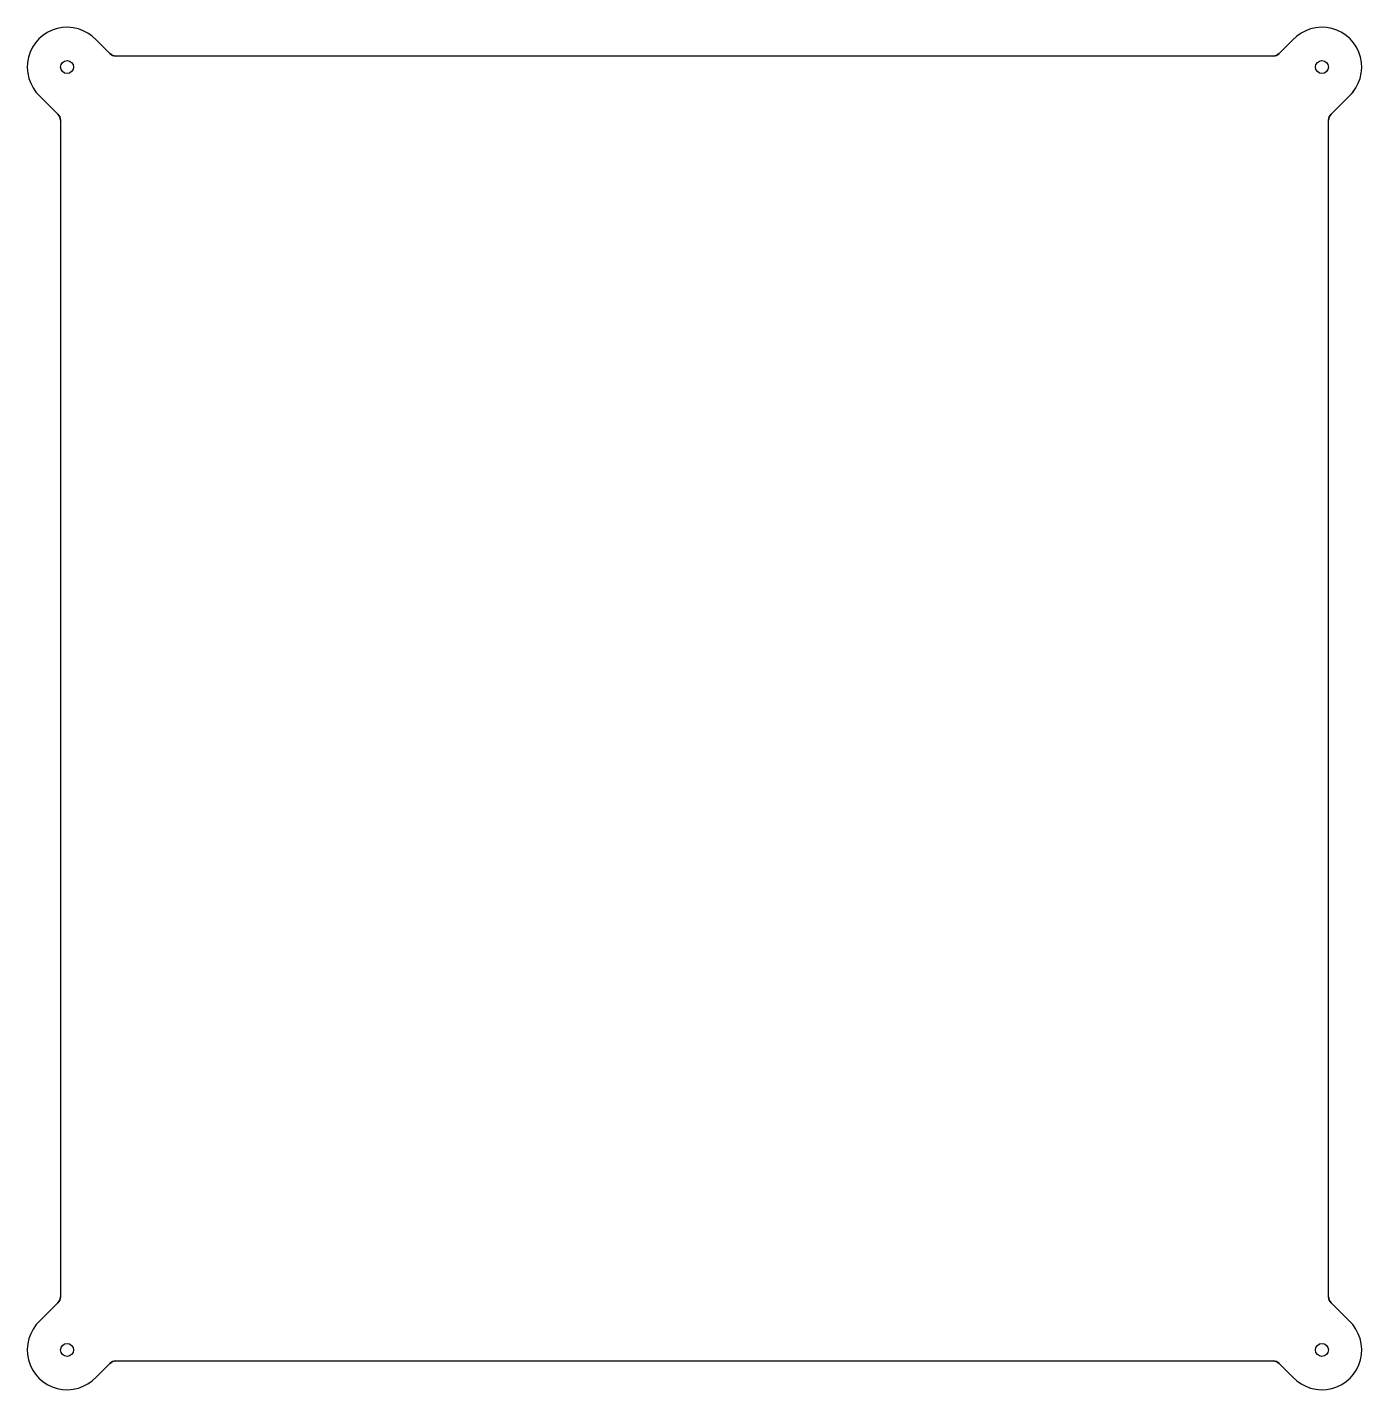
# Model space of a CAD drawing. Header units: millimetres. Extents: x -615 to 5, y -605 to 28.
import ezdxf

# ---------------------------------------------------------------- set-up
doc = ezdxf.new("R2010")
doc.units = ezdxf.units.MM
doc.layers.get('0').update_dxf_attribs({"linetype": 'CONTINUOUS'})

msp = doc.modelspace()

# ---------------------------------------------------------------- linework, layer by layer
msp.add_line((-0.92, -4.07), (-9.23, -12.37))
msp.add_lwpolyline([(-36.2, 14.6), (-573.8, 14.6, -0.198912), (-576.63, 15.77), (-582.93, 22.08, 1.038547), (-609.08, -4.07), (-600.77, -12.37, -0.198912), (-599.6, -15.2), (-599.6, -561.8, -0.198912), (-600.77, -564.63), (-609.08, -572.93, 1.038547), (-582.93, -599.08), (-576.63, -592.77, -0.198912), (-573.8, -591.6), (-36.2, -591.6, -0.198912), (-33.37, -592.77), (-27.07, -599.08, 1.038547), (-0.92, -572.93), (-9.23, -564.63, -0.198912), (-10.4, -561.8), (-10.4, -15.2, -0.198912), (-9.23, -12.37), (-0.92, -4.07, 1.038547), (-27.07, 22.08), (-33.37, 15.77, -0.198912)], format="xyb", close=True)
for centre in [(-596.5, 9.5), (-596.5, 9.5), (-13.5, 9.5), (-13.5, 9.5), (-596.5, -586.5), (-596.5, -586.5), (-13.5, -586.5), (-13.5, -586.5)]:
    msp.add_circle(centre, 3)
for centre, radius, start, end in [((-13.5, 9.5), 18.5, -47.16657, 137.16657), ((-573.8, 18.6), 4, 225, 270), ((-36.2, 18.6), 4, 270, 315), ((-603.6, -15.2), 4, 0, 45), ((-6.4, -15.2), 4, 135, 180), ((-603.6, -561.8), 4, -45, 0), ((-6.4, -561.8), 4, 180, 225), ((-573.8, -595.6), 4, 90, 135), ((-36.2, -595.6), 4, 45, 90)]:
    msp.add_arc(centre, radius, start, end)

doc.saveas('drawing.dxf')
